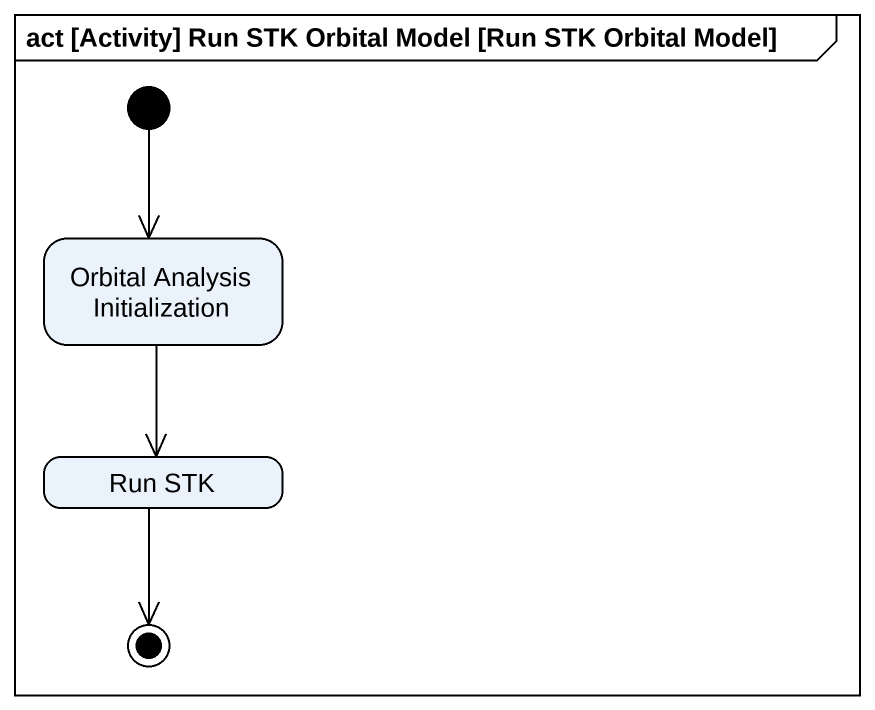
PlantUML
@startuml
mainframe act [Activity] Run STK Orbital Model [Run STK Orbital Model]
hide empty description
state "Orbital Analysis Initialization" as Orbital_Analysis
state "Run STK" as Run_STK
[*] --> Orbital_Analysis
Orbital_Analysis --> Run_STK
Run_STK --> [*]
@enduml
